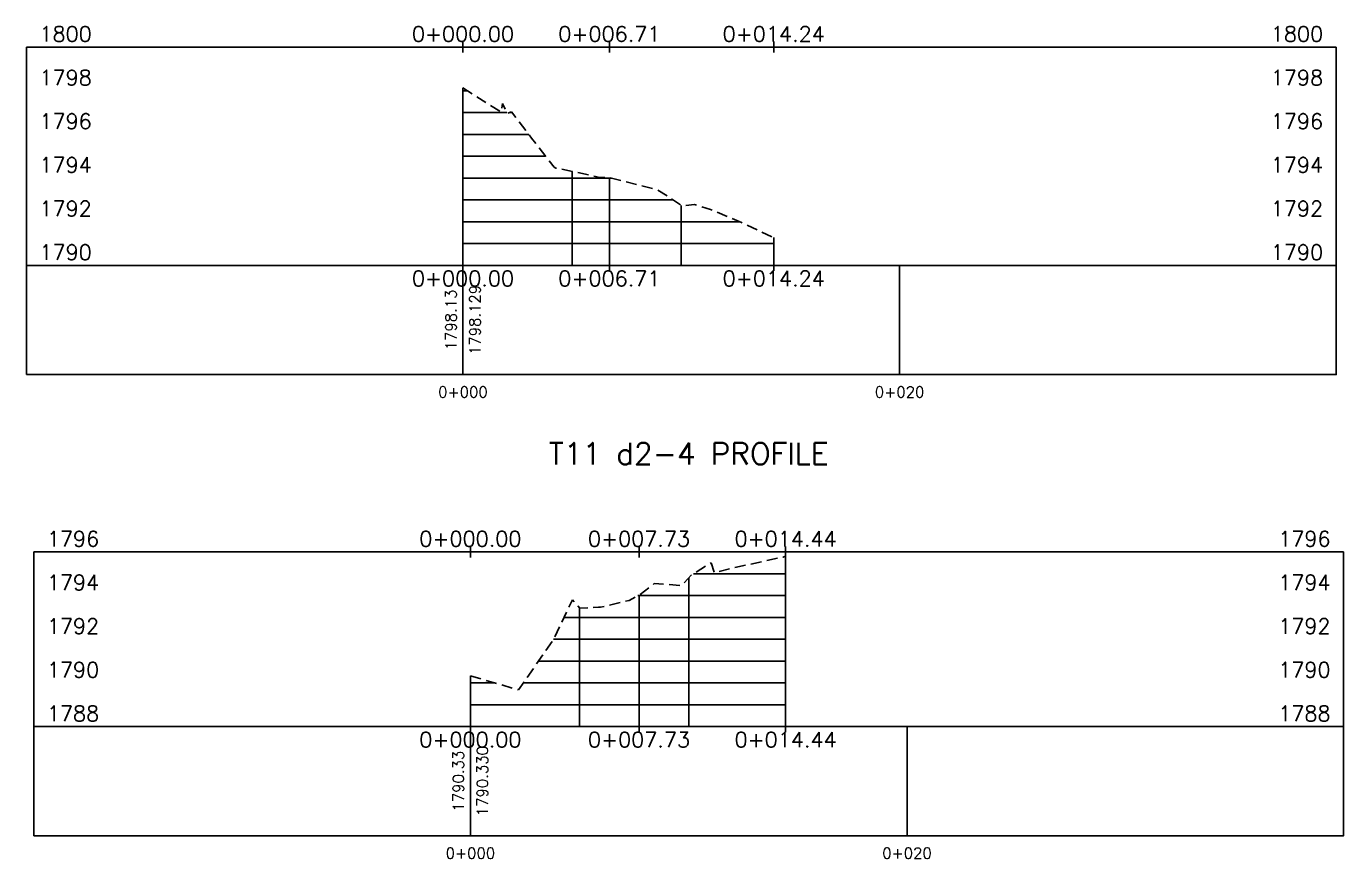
# Model space of a CAD drawing. Header units: metres. Extents: x 419533 to 423558, y 4805342 to 4807578.
# Drawn here: x 421815.3 to 421875.7, y 4806363.3 to 4806401.5 of the extents above; entities that cross this region are included whole.
import ezdxf

# ---------------------------------------------------------------- set-up
doc = ezdxf.new("R2010")
doc.units = ezdxf.units.M
doc.linetypes.add('DASHED', pattern=[0.75, 0.5, -0.25])
for name, color, linetype in [('C-ROAD-PROF', 1, 'DASHED'), ('C-ROAD-PROF-GRID-GEOM', 5, 'Continuous'), ('C-ROAD-PROF-GRID-MAJR', 8, 'Continuous'), ('C-ROAD-PROF-GRID-MINR', 8, 'Continuous'), ('C-ROAD-PROF-TEXT', 11, 'Continuous'), ('C-ROAD-PROF-TICK', 7, 'Continuous'), ('C-ROAD-PROF-TITL', 11, 'Continuous'), ('C-ROAD-PROF-TTLB', 5, 'Continuous')]:
    doc.layers.add(name, color=color, linetype=linetype)
doc.styles.get("Standard").update_dxf_attribs({"font": 'simplex.shx'})

msp = doc.modelspace()

# ---------------------------------------------------------------- linework, layer by layer
at = {"layer": 'C-ROAD-PROF', "color": 1, "linetype": 'DASHED', "lineweight": -3, "flags": 128}
for points in [[(421835.338, 4806398.646), (421835.95, 4806398.249), (421837.085, 4806397.537), (421837.152, 4806397.93), (421837.362, 4806397.482), (421837.556, 4806397.556), (421838.482, 4806396.346), (421839.516, 4806395.011), (421839.59, 4806394.978), (421839.639, 4806394.974), (421841.414, 4806394.592), (421841.463, 4806394.58), (421841.53, 4806394.56), (421842.045, 4806394.543), (421842.045, 4806394.543), (421842.057, 4806394.541), (421844.244, 4806393.974), (421844.772, 4806393.655), (421845.359, 4806393.245), (421845.949, 4806393.302), (421846.67, 4806393.079), (421848.094, 4806392.483), (421849.25, 4806391.928), (421849.574, 4806391.794)], [(421835.678, 4806371.722), (421837.886, 4806371.069), (421839.471, 4806373.361), (421840.354, 4806375.195), (421840.696, 4806374.814), (421841.542, 4806374.857), (421841.633, 4806374.855), (421841.896, 4806374.916), (421842.949, 4806375.173), (421843.402, 4806375.417), (421843.403, 4806375.418), (421843.408, 4806375.42), (421843.409, 4806375.42), (421843.413, 4806375.421), (421844.099, 4806375.95), (421845.353, 4806375.851), (421845.805, 4806376.336), (421846.702, 4806376.89), (421846.853, 4806376.433), (421847.788, 4806376.671), (421849.893, 4806377.141), (421850.005, 4806377.158), (421850.117, 4806377.201)]]:
    msp.add_lwpolyline(points, dxfattribs=at)
at = {"layer": 'C-ROAD-PROF-GRID-GEOM', "color": 5, "linetype": 'Continuous', "lineweight": -3}
for p, q in [((421835.338, 4806390.517), (421835.338, 4806398.646)), ((421842.045, 4806390.517), (421842.045, 4806394.543)), ((421849.574, 4806390.517), (421849.574, 4806391.794)), ((421850.117, 4806369.392), (421850.117, 4806377.201)), ((421843.403, 4806369.392), (421843.403, 4806375.418)), ((421835.678, 4806369.392), (421835.678, 4806371.722))]:
    msp.add_line(p, q, dxfattribs=at)
at = {"layer": 'C-ROAD-PROF-GRID-MAJR', "color": 8, "linetype": 'Continuous', "lineweight": -3}
for p, q in [((421835.338, 4806390.517), (421835.338, 4806398.646)), ((421835.338, 4806398.517), (421835.538, 4806398.517)), ((421835.338, 4806396.517), (421838.352, 4806396.517)), ((421835.338, 4806394.517), (421842.149, 4806394.517)), ((421835.338, 4806392.517), (421848.014, 4806392.517)), ((421835.338, 4806390.517), (421849.574, 4806390.517)), ((421843.355, 4806375.392), (421850.117, 4806375.392)), ((421839.485, 4806373.392), (421850.117, 4806373.392)), ((421835.678, 4806369.392), (421835.678, 4806371.722)), ((421835.678, 4806371.392), (421836.795, 4806371.392)), ((421838.108, 4806371.392), (421850.117, 4806371.392)), ((421835.678, 4806369.392), (421850.117, 4806369.392))]:
    msp.add_line(p, q, dxfattribs=at)
at = {"layer": 'C-ROAD-PROF-GRID-MINR', "color": 8, "linetype": 'Continuous', "lineweight": -3}
for p, q in [((421835.338, 4806397.517), (421837.346, 4806397.517)), ((421837.454, 4806397.517), (421837.587, 4806397.517)), ((421835.338, 4806395.517), (421839.124, 4806395.517)), ((421840.338, 4806390.517), (421840.338, 4806394.824)), ((421835.338, 4806393.517), (421844.97, 4806393.517)), ((421845.338, 4806390.517), (421845.338, 4806393.26)), ((421835.338, 4806391.517), (421849.574, 4806391.517)), ((421845.895, 4806376.392), (421850.117, 4806376.392)), ((421845.678, 4806369.392), (421845.678, 4806376.2)), ((421840.678, 4806369.392), (421840.678, 4806374.834)), ((421839.967, 4806374.392), (421850.117, 4806374.392)), ((421838.8, 4806372.392), (421850.117, 4806372.392)), ((421835.678, 4806370.392), (421850.117, 4806370.392))]:
    msp.add_line(p, q, dxfattribs=at)
at = {"layer": 'C-ROAD-PROF-TEXT', "color": 11, "linetype": 'Continuous', "lineweight": -3}
for p, q in [((421835.338, 4806400.267), (421835.338, 4806400.767)), ((421842.045, 4806400.267), (421842.045, 4806400.767)), ((421849.574, 4806400.267), (421849.574, 4806400.767)), ((421835.338, 4806390.267), (421835.338, 4806390.767)), ((421842.045, 4806390.267), (421842.045, 4806390.767)), ((421849.574, 4806390.267), (421849.574, 4806390.767)), ((421835.678, 4806377.142), (421835.678, 4806377.642)), ((421843.403, 4806377.142), (421843.403, 4806377.642)), ((421850.117, 4806377.142), (421850.117, 4806377.642)), ((421835.678, 4806369.142), (421835.678, 4806369.642)), ((421843.403, 4806369.142), (421843.403, 4806369.642)), ((421850.117, 4806369.142), (421850.117, 4806369.642))]:
    msp.add_line(p, q, dxfattribs=at)
at = {"layer": 'C-ROAD-PROF-TICK', "color": 7, "linetype": 'Continuous', "lineweight": -3}
for p, q in [((421835.338, 4806385.517), (421835.338, 4806390.517)), ((421855.338, 4806385.517), (421855.338, 4806390.517)), ((421835.678, 4806364.392), (421835.678, 4806369.392)), ((421855.678, 4806364.392), (421855.678, 4806369.392))]:
    msp.add_line(p, q, dxfattribs=at)
at = {"layer": 'C-ROAD-PROF-TTLB', "color": 5, "linetype": 'Continuous', "lineweight": -3}
for p, q in [((421815.338, 4806390.517), (421815.338, 4806400.517)), ((421815.338, 4806400.517), (421875.338, 4806400.517)), ((421875.338, 4806390.517), (421875.338, 4806400.517)), ((421815.678, 4806369.392), (421815.678, 4806377.392)), ((421815.678, 4806377.392), (421875.678, 4806377.392)), ((421875.678, 4806369.392), (421875.678, 4806377.392))]:
    msp.add_line(p, q, dxfattribs=at)
for points in [[(421815.338, 4806385.517), (421875.338, 4806385.517), (421875.338, 4806390.517), (421815.338, 4806390.517)], [(421815.678, 4806364.392), (421875.678, 4806364.392), (421875.678, 4806369.392), (421815.678, 4806369.392)]]:
    msp.add_3dface(points, dxfattribs=at)

# ---------------------------------------------------------------- texts
at = {"layer": 'C-ROAD-PROF-TEXT', "color": 11, "linetype": 'Continuous', "lineweight": -3}
for s, insert, char_height, attachment_point in [('1800', (421818.337, 4806401.117), 0.7, 6), ('0+000.00', (421835.338, 4806400.767), 0.7, 8), ('0+006.71', (421842.045, 4806400.767), 0.7, 8), ('0+014.24', (421849.574, 4806400.767), 0.7, 8), ('{\\C256;1800}', (421872.339, 4806401.117), 0.7, 4), ('1798', (421818.337, 4806399.117), 0.7, 6), ('{\\C256;1798}', (421872.339, 4806399.117), 0.7, 4), ('1796', (421818.337, 4806397.117), 0.7, 6), ('{\\C256;1796}', (421872.339, 4806397.117), 0.7, 4), ('1794', (421818.337, 4806395.117), 0.7, 6), ('{\\C256;1794}', (421872.339, 4806395.117), 0.7, 4), ('1792', (421818.337, 4806393.117), 0.7, 6), ('{\\C256;1792}', (421872.339, 4806393.117), 0.7, 4), ('1790', (421818.337, 4806391.117), 0.7, 6), ('{\\C256;1790}', (421872.339, 4806391.117), 0.7, 4), ('0+000.00', (421835.338, 4806390.267), 0.7, 2), ('0+006.71', (421842.045, 4806390.267), 0.7, 2), ('0+014.24', (421849.574, 4806390.267), 0.7, 2), ('0+000', (421835.338, 4806384.967), 0.5, 2), ('0+020', (421855.338, 4806384.967), 0.5, 2), ('1796', (421818.677, 4806377.992), 0.7, 6), ('0+000.00', (421835.678, 4806377.642), 0.7, 8), ('0+007.73', (421843.403, 4806377.642), 0.7, 8), ('0+014.44', (421850.117, 4806377.642), 0.7, 8), ('{\\C256;1796}', (421872.679, 4806377.992), 0.7, 4), ('1794', (421818.677, 4806375.992), 0.7, 6), ('{\\C256;1794}', (421872.679, 4806375.992), 0.7, 4), ('1792', (421818.677, 4806373.992), 0.7, 6), ('{\\C256;1792}', (421872.679, 4806373.992), 0.7, 4), ('1790', (421818.677, 4806371.992), 0.7, 6), ('{\\C256;1790}', (421872.679, 4806371.992), 0.7, 4), ('1788', (421818.677, 4806369.992), 0.7, 6), ('{\\C256;1788}', (421872.679, 4806369.992), 0.7, 4), ('0+000.00', (421835.678, 4806369.142), 0.7, 2), ('0+007.73', (421843.403, 4806369.142), 0.7, 2), ('0+014.44', (421850.117, 4806369.142), 0.7, 2), ('0+000', (421835.678, 4806363.842), 0.5, 2), ('0+020', (421855.678, 4806363.842), 0.5, 2)]:
    msp.add_mtext(s, dxfattribs=dict(at, insert=insert, char_height=char_height, attachment_point=attachment_point))
at = {"layer": 'C-ROAD-PROF-TEXT', "color": 11, "linetype": 'Continuous', "lineweight": -3, "char_height": 0.5, "rotation": 90}
for s, insert, attachment_point in [('1798.13', (421835.038, 4806388.017), 8), ('1798.129', (421835.638, 4806388.017), 2), ('1790.33', (421835.378, 4806366.892), 8), ('1790.330', (421835.978, 4806366.892), 2)]:
    msp.add_mtext(s, dxfattribs=dict(at, insert=insert, attachment_point=attachment_point))
at = {"layer": 'C-ROAD-PROF-TITL', "color": 11, "linetype": 'Continuous', "lineweight": -3, "insert": (421845.678, 4806381.392), "char_height": 1, "attachment_point": 8}
msp.add_mtext('T11 d2-4 PROFILE', dxfattribs=at)

doc.saveas('drawing.dxf')
